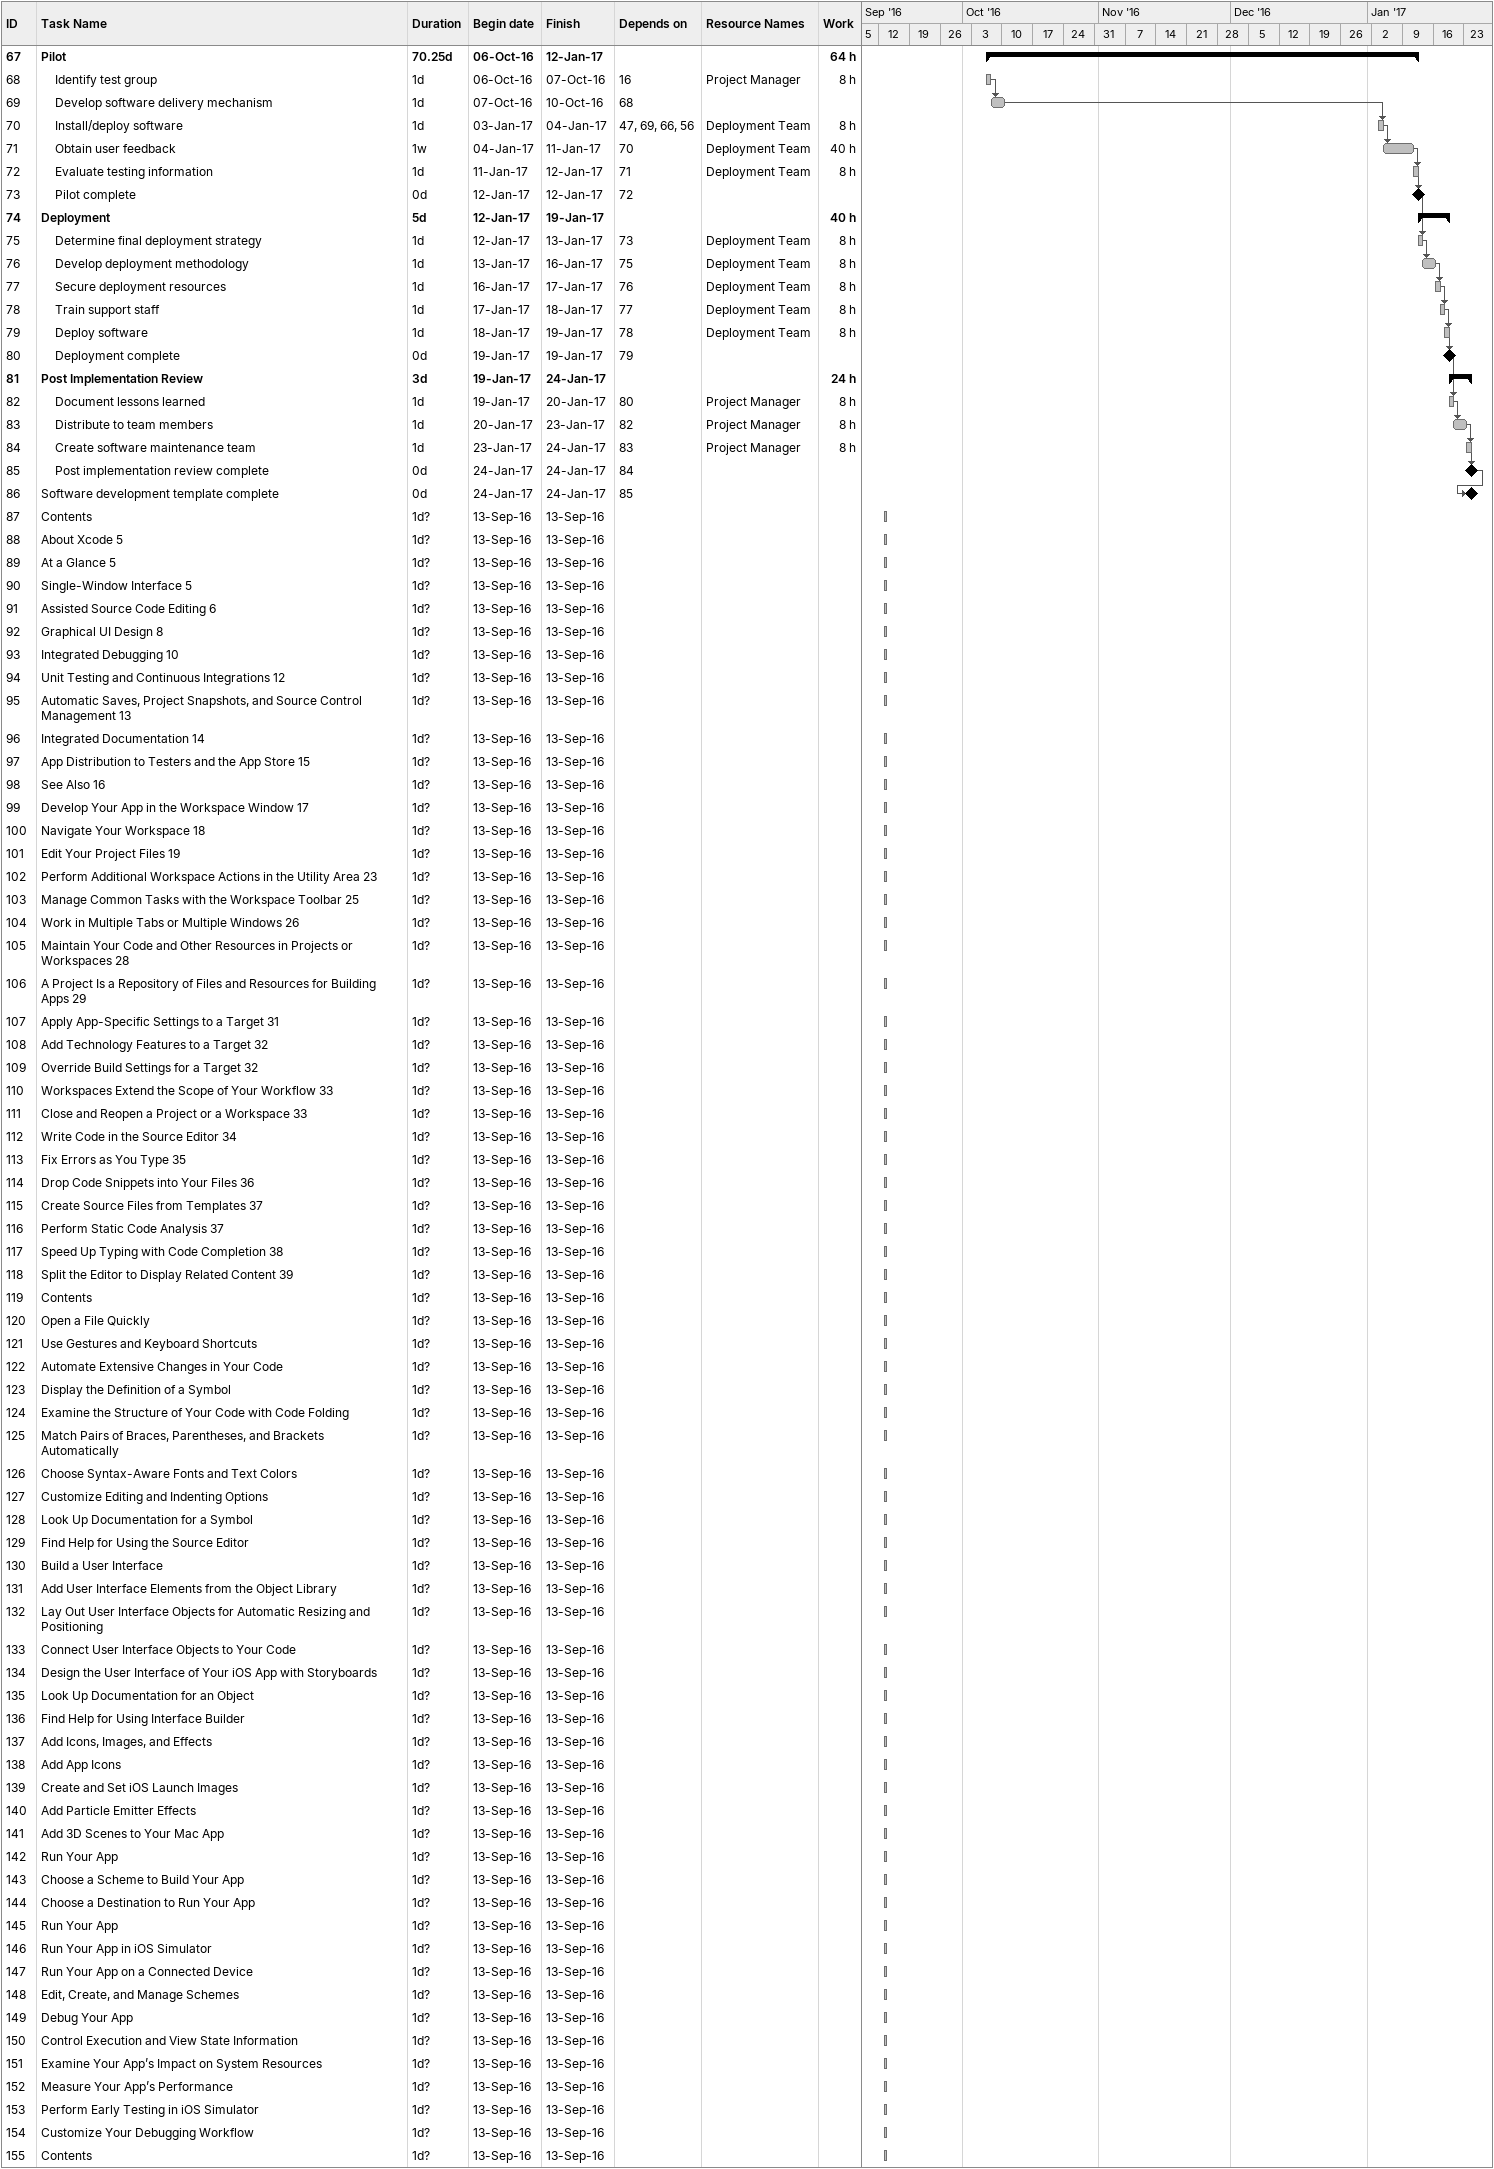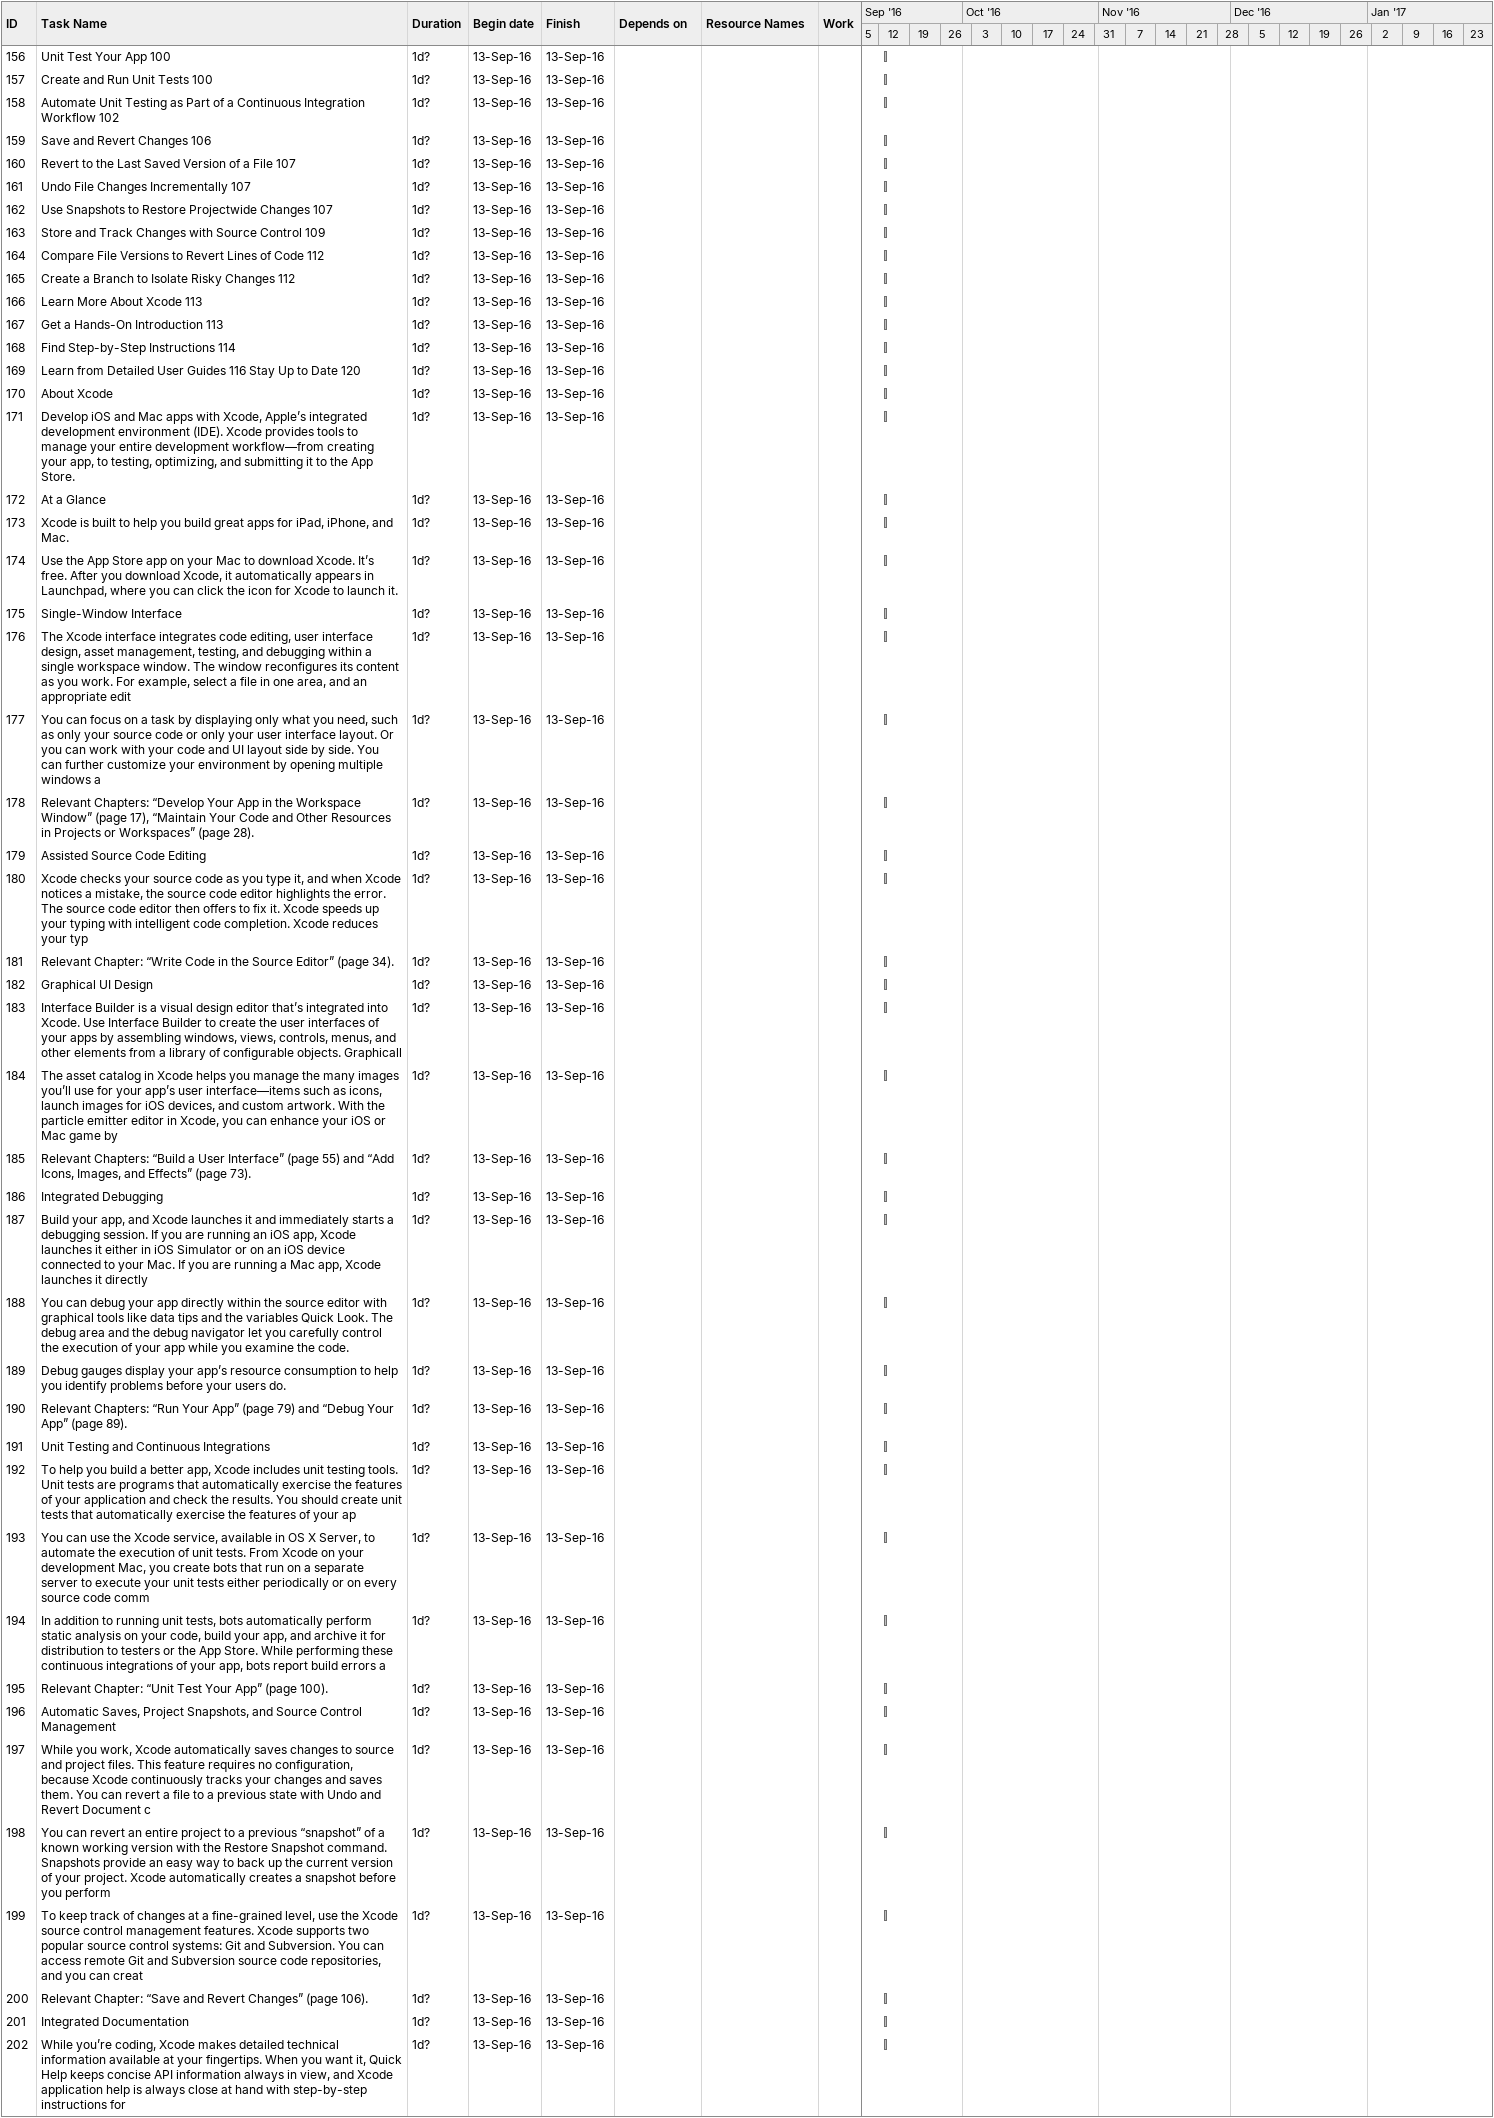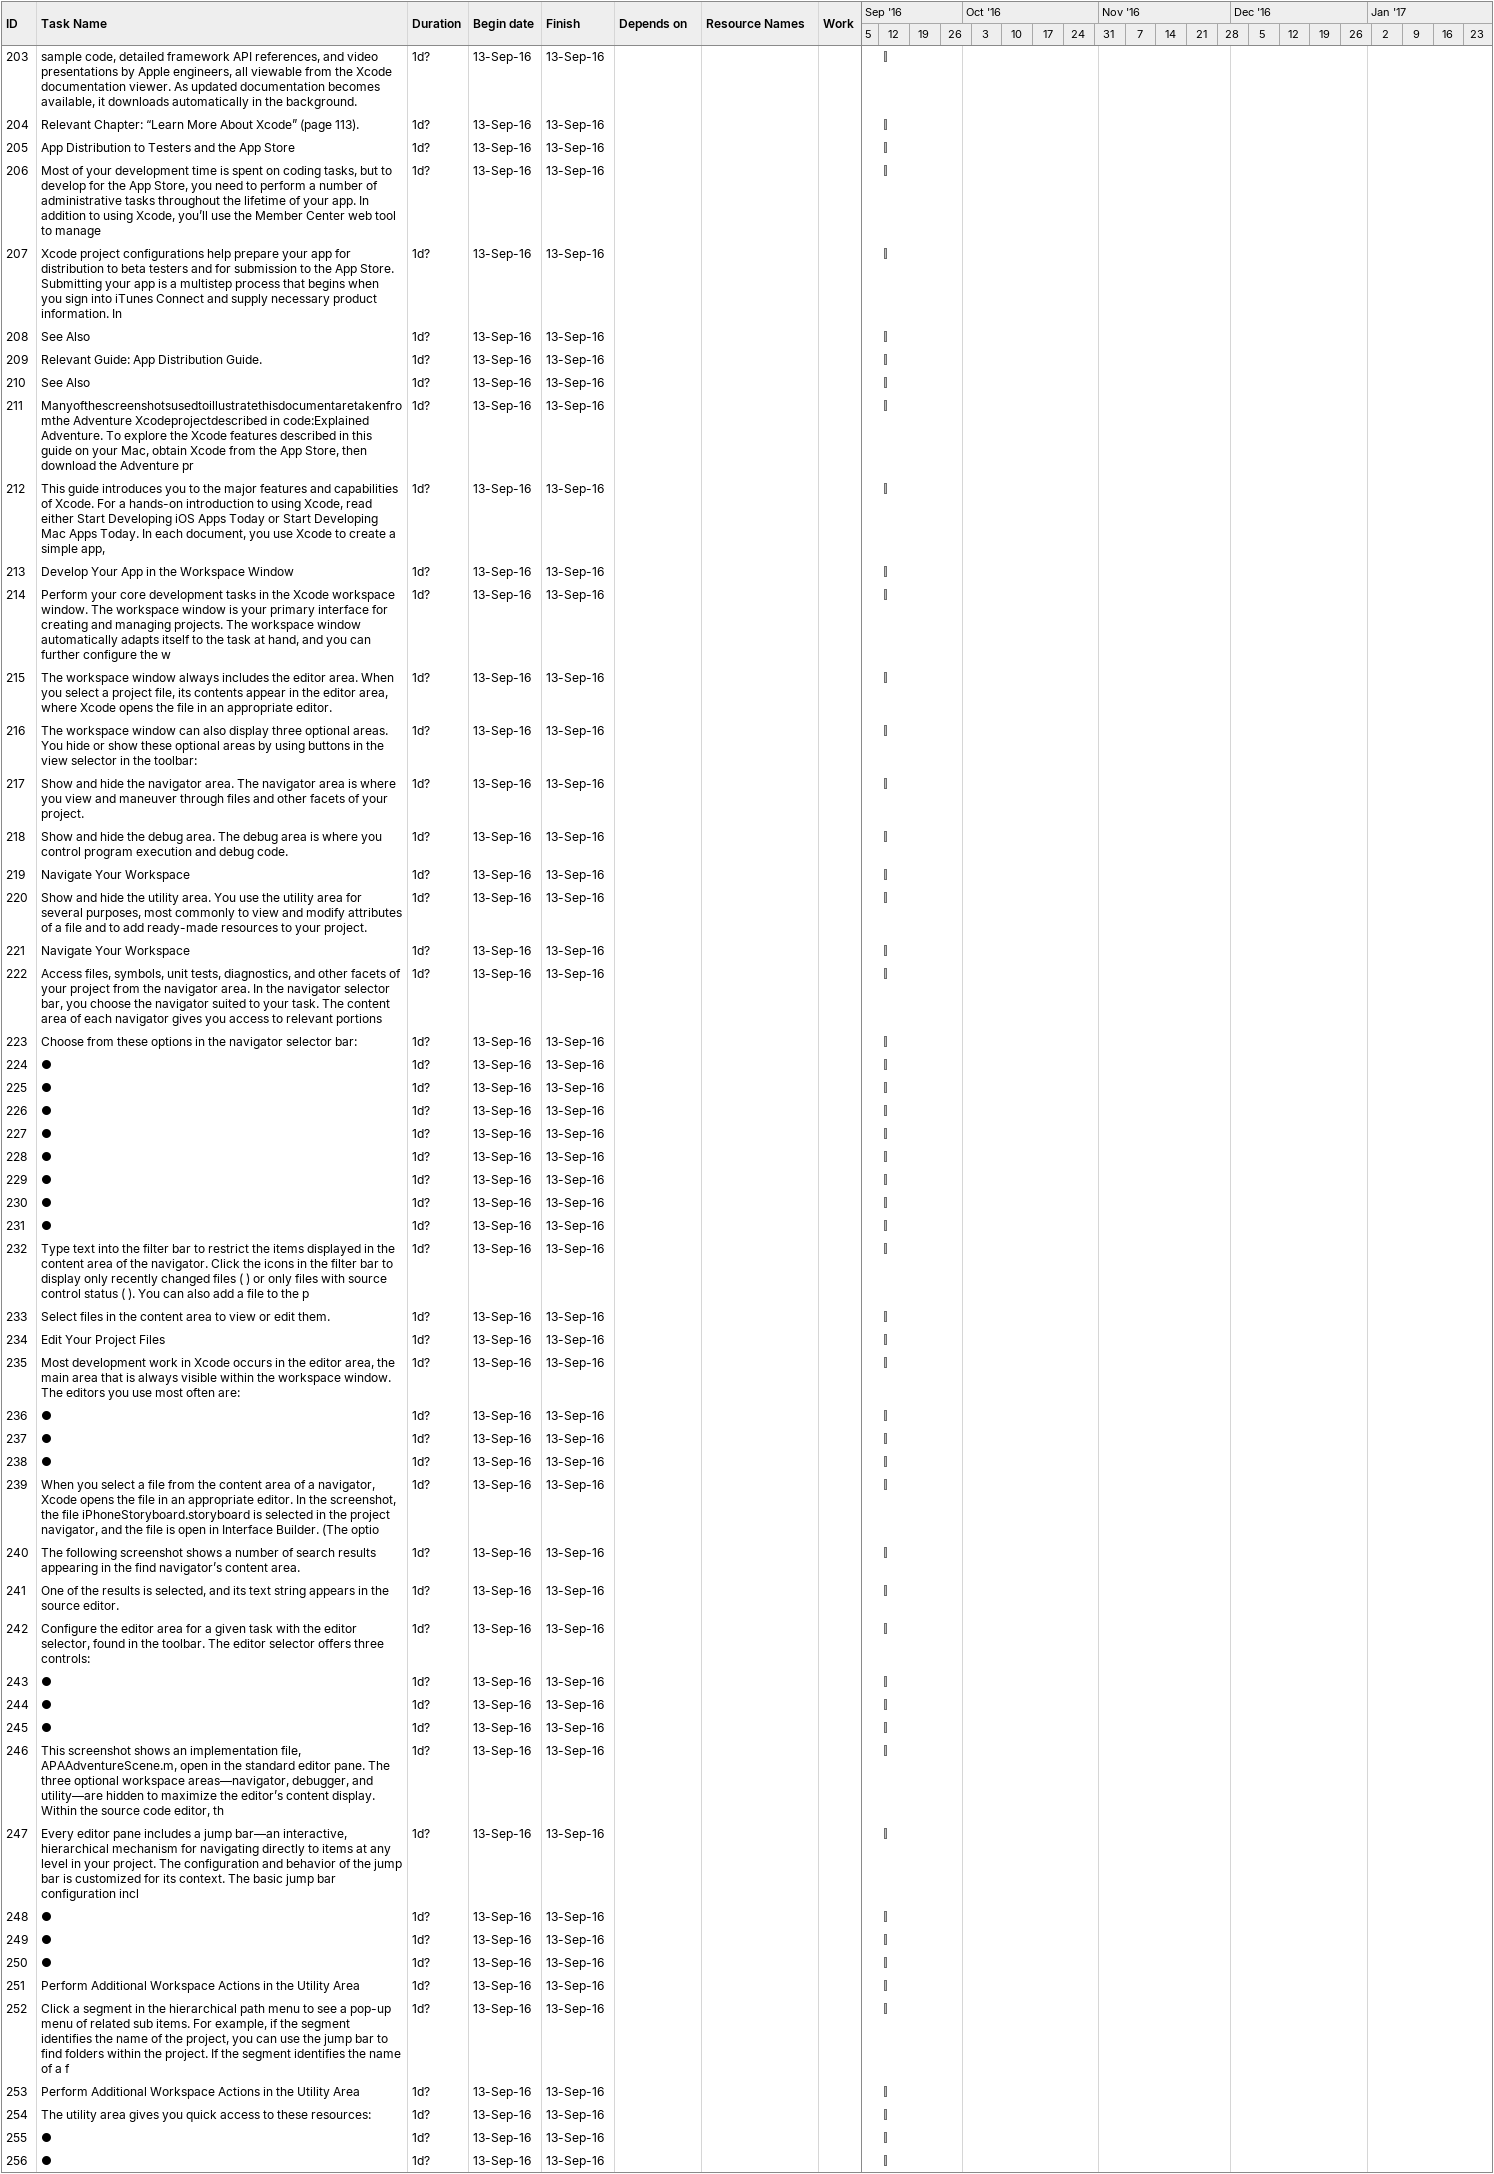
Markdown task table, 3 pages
| ID | Level | Task | Duration | Start | Finish | Predecessors | Resources | Work (h) |
|---|---|---|---|---|---|---|---|---|
| 67 | 1 | **Pilot** | 70.25d | 2016-10-06 | 2017-01-12 |  |  | 64 |
| 68 | 2 | Identify test group | 1d | 2016-10-06 | 2016-10-07 | 16 | Project Manager | 8 |
| 69 | 2 | Develop software delivery mechanism | 1d | 2016-10-07 | 2016-10-10 | 68 |  |  |
| 70 | 2 | Install/deploy software | 1d | 2017-01-03 | 2017-01-04 | 47, 69, 66, 56 | Deployment Team | 8 |
| 71 | 2 | Obtain user feedback | 1w | 2017-01-04 | 2017-01-11 | 70 | Deployment Team | 40 |
| 72 | 2 | Evaluate testing information | 1d | 2017-01-11 | 2017-01-12 | 71 | Deployment Team | 8 |
| 73 | 2 | Pilot complete | 0d | 2017-01-12 | 2017-01-12 | 72 |  |  |
| 74 | 1 | **Deployment** | 5d | 2017-01-12 | 2017-01-19 |  |  | 40 |
| 75 | 2 | Determine final deployment strategy | 1d | 2017-01-12 | 2017-01-13 | 73 | Deployment Team | 8 |
| 76 | 2 | Develop deployment methodology | 1d | 2017-01-13 | 2017-01-16 | 75 | Deployment Team | 8 |
| 77 | 2 | Secure deployment resources | 1d | 2017-01-16 | 2017-01-17 | 76 | Deployment Team | 8 |
| 78 | 2 | Train support staff | 1d | 2017-01-17 | 2017-01-18 | 77 | Deployment Team | 8 |
| 79 | 2 | Deploy software | 1d | 2017-01-18 | 2017-01-19 | 78 | Deployment Team | 8 |
| 80 | 2 | Deployment complete | 0d | 2017-01-19 | 2017-01-19 | 79 |  |  |
| 81 | 1 | **Post Implementation Review** | 3d | 2017-01-19 | 2017-01-24 |  |  | 24 |
| 82 | 2 | Document lessons learned | 1d | 2017-01-19 | 2017-01-20 | 80 | Project Manager | 8 |
| 83 | 2 | Distribute to team members | 1d | 2017-01-20 | 2017-01-23 | 82 | Project Manager | 8 |
| 84 | 2 | Create software maintenance team | 1d | 2017-01-23 | 2017-01-24 | 83 | Project Manager | 8 |
| 85 | 2 | Post implementation review complete | 0d | 2017-01-24 | 2017-01-24 | 84 |  |  |
| 86 | 1 | Software development template complete | 0d | 2017-01-24 | 2017-01-24 | 85 |  |  |
| 87 | 1 | Contents | 1d? | 2016-09-13 | 2016-09-13 |  |  |  |
| 88 | 1 | About Xcode 5 | 1d? | 2016-09-13 | 2016-09-13 |  |  |  |
| 89 | 1 | At a Glance 5 | 1d? | 2016-09-13 | 2016-09-13 |  |  |  |
| 90 | 1 | Single-Window Interface 5 | 1d? | 2016-09-13 | 2016-09-13 |  |  |  |
| 91 | 1 | Assisted Source Code Editing 6 | 1d? | 2016-09-13 | 2016-09-13 |  |  |  |
| 92 | 1 | Graphical UI Design 8 | 1d? | 2016-09-13 | 2016-09-13 |  |  |  |
| 93 | 1 | Integrated Debugging 10 | 1d? | 2016-09-13 | 2016-09-13 |  |  |  |
| 94 | 1 | Unit Testing and Continuous Integrations 12 | 1d? | 2016-09-13 | 2016-09-13 |  |  |  |
| 95 | 1 | Automatic Saves, Project Snapshots, and Source Control Management 13 | 1d? | 2016-09-13 | 2016-09-13 |  |  |  |
| 96 | 1 | Integrated Documentation 14 | 1d? | 2016-09-13 | 2016-09-13 |  |  |  |
| 97 | 1 | App Distribution to Testers and the App Store 15 | 1d? | 2016-09-13 | 2016-09-13 |  |  |  |
| 98 | 1 | See Also 16 | 1d? | 2016-09-13 | 2016-09-13 |  |  |  |
| 99 | 1 | Develop Your App in the Workspace Window 17 | 1d? | 2016-09-13 | 2016-09-13 |  |  |  |
| 100 | 1 | Navigate Your Workspace 18 | 1d? | 2016-09-13 | 2016-09-13 |  |  |  |
| 101 | 1 | Edit Your Project Files 19 | 1d? | 2016-09-13 | 2016-09-13 |  |  |  |
| 102 | 1 | Perform Additional Workspace Actions in the Utility Area 23 | 1d? | 2016-09-13 | 2016-09-13 |  |  |  |
| 103 | 1 | Manage Common Tasks with the Workspace Toolbar 25 | 1d? | 2016-09-13 | 2016-09-13 |  |  |  |
| 104 | 1 | Work in Multiple Tabs or Multiple Windows 26 | 1d? | 2016-09-13 | 2016-09-13 |  |  |  |
| 105 | 1 | Maintain Your Code and Other Resources in Projects or Workspaces 28 | 1d? | 2016-09-13 | 2016-09-13 |  |  |  |
| 106 | 1 | A Project Is a Repository of Files and Resources for Building Apps 29 | 1d? | 2016-09-13 | 2016-09-13 |  |  |  |
| 107 | 1 | Apply App-Specific Settings to a Target 31 | 1d? | 2016-09-13 | 2016-09-13 |  |  |  |
| 108 | 1 | Add Technology Features to a Target 32 | 1d? | 2016-09-13 | 2016-09-13 |  |  |  |
| 109 | 1 | Override Build Settings for a Target 32 | 1d? | 2016-09-13 | 2016-09-13 |  |  |  |
| 110 | 1 | Workspaces Extend the Scope of Your Workflow 33 | 1d? | 2016-09-13 | 2016-09-13 |  |  |  |
| 111 | 1 | Close and Reopen a Project or a Workspace 33 | 1d? | 2016-09-13 | 2016-09-13 |  |  |  |
| 112 | 1 | Write Code in the Source Editor 34 | 1d? | 2016-09-13 | 2016-09-13 |  |  |  |
| 113 | 1 | Fix Errors as You Type 35 | 1d? | 2016-09-13 | 2016-09-13 |  |  |  |
| 114 | 1 | Drop Code Snippets into Your Files 36 | 1d? | 2016-09-13 | 2016-09-13 |  |  |  |
| 115 | 1 | Create Source Files from Templates 37 | 1d? | 2016-09-13 | 2016-09-13 |  |  |  |
| 116 | 1 | Perform Static Code Analysis 37 | 1d? | 2016-09-13 | 2016-09-13 |  |  |  |
| 117 | 1 | Speed Up Typing with Code Completion 38 | 1d? | 2016-09-13 | 2016-09-13 |  |  |  |
| 118 | 1 | Split the Editor to Display Related Content 39 | 1d? | 2016-09-13 | 2016-09-13 |  |  |  |
| 119 | 1 | Contents | 1d? | 2016-09-13 | 2016-09-13 |  |  |  |
| 120 | 1 | Open a File Quickly | 1d? | 2016-09-13 | 2016-09-13 |  |  |  |
| 121 | 1 | Use Gestures and Keyboard Shortcuts | 1d? | 2016-09-13 | 2016-09-13 |  |  |  |
| 122 | 1 | Automate Extensive Changes in Your Code | 1d? | 2016-09-13 | 2016-09-13 |  |  |  |
| 123 | 1 | Display the Definition of a Symbol | 1d? | 2016-09-13 | 2016-09-13 |  |  |  |
| 124 | 1 | Examine the Structure of Your Code with Code Folding | 1d? | 2016-09-13 | 2016-09-13 |  |  |  |
| 125 | 1 | Match Pairs of Braces, Parentheses, and Brackets Automatically | 1d? | 2016-09-13 | 2016-09-13 |  |  |  |
| 126 | 1 | Choose Syntax-Aware Fonts and Text Colors | 1d? | 2016-09-13 | 2016-09-13 |  |  |  |
| 127 | 1 | Customize Editing and Indenting Options | 1d? | 2016-09-13 | 2016-09-13 |  |  |  |
| 128 | 1 | Look Up Documentation for a Symbol | 1d? | 2016-09-13 | 2016-09-13 |  |  |  |
| 129 | 1 | Find Help for Using the Source Editor | 1d? | 2016-09-13 | 2016-09-13 |  |  |  |
| 130 | 1 | Build a User Interface | 1d? | 2016-09-13 | 2016-09-13 |  |  |  |
| 131 | 1 | Add User Interface Elements from the Object Library | 1d? | 2016-09-13 | 2016-09-13 |  |  |  |
| 132 | 1 | Lay Out User Interface Objects for Automatic Resizing and Positioning | 1d? | 2016-09-13 | 2016-09-13 |  |  |  |
| 133 | 1 | Connect User Interface Objects to Your Code | 1d? | 2016-09-13 | 2016-09-13 |  |  |  |
| 134 | 1 | Design the User Interface of Your iOS App with Storyboards | 1d? | 2016-09-13 | 2016-09-13 |  |  |  |
| 135 | 1 | Look Up Documentation for an Object | 1d? | 2016-09-13 | 2016-09-13 |  |  |  |
| 136 | 1 | Find Help for Using Interface Builder | 1d? | 2016-09-13 | 2016-09-13 |  |  |  |
| 137 | 1 | Add Icons, Images, and Effects | 1d? | 2016-09-13 | 2016-09-13 |  |  |  |
| 138 | 1 | Add App Icons | 1d? | 2016-09-13 | 2016-09-13 |  |  |  |
| 139 | 1 | Create and Set iOS Launch Images | 1d? | 2016-09-13 | 2016-09-13 |  |  |  |
| 140 | 1 | Add Particle Emitter Effects | 1d? | 2016-09-13 | 2016-09-13 |  |  |  |
| 141 | 1 | Add 3D Scenes to Your Mac App | 1d? | 2016-09-13 | 2016-09-13 |  |  |  |
| 142 | 1 | Run Your App | 1d? | 2016-09-13 | 2016-09-13 |  |  |  |
| 143 | 1 | Choose a Scheme to Build Your App | 1d? | 2016-09-13 | 2016-09-13 |  |  |  |
| 144 | 1 | Choose a Destination to Run Your App | 1d? | 2016-09-13 | 2016-09-13 |  |  |  |
| 145 | 1 | Run Your App | 1d? | 2016-09-13 | 2016-09-13 |  |  |  |
| 146 | 1 | Run Your App in iOS Simulator | 1d? | 2016-09-13 | 2016-09-13 |  |  |  |
| 147 | 1 | Run Your App on a Connected Device | 1d? | 2016-09-13 | 2016-09-13 |  |  |  |
| 148 | 1 | Edit, Create, and Manage Schemes | 1d? | 2016-09-13 | 2016-09-13 |  |  |  |
| 149 | 1 | Debug Your App | 1d? | 2016-09-13 | 2016-09-13 |  |  |  |
| 150 | 1 | Control Execution and View State Information | 1d? | 2016-09-13 | 2016-09-13 |  |  |  |
| 151 | 1 | Examine Your App’s Impact on System Resources | 1d? | 2016-09-13 | 2016-09-13 |  |  |  |
| 152 | 1 | Measure Your App’s Performance | 1d? | 2016-09-13 | 2016-09-13 |  |  |  |
| 153 | 1 | Perform Early Testing in iOS Simulator | 1d? | 2016-09-13 | 2016-09-13 |  |  |  |
| 154 | 1 | Customize Your Debugging Workflow | 1d? | 2016-09-13 | 2016-09-13 |  |  |  |
| 155 | 1 | Contents | 1d? | 2016-09-13 | 2016-09-13 |  |  |  |
| 156 | 1 | Unit Test Your App 100 | 1d? | 2016-09-13 | 2016-09-13 |  |  |  |
| 157 | 1 | Create and Run Unit Tests 100 | 1d? | 2016-09-13 | 2016-09-13 |  |  |  |
| 158 | 1 | Automate Unit Testing as Part of a Continuous Integration Workflow 102 | 1d? | 2016-09-13 | 2016-09-13 |  |  |  |
| 159 | 1 | Save and Revert Changes 106 | 1d? | 2016-09-13 | 2016-09-13 |  |  |  |
| 160 | 1 | Revert to the Last Saved Version of a File 107 | 1d? | 2016-09-13 | 2016-09-13 |  |  |  |
| 161 | 1 | Undo File Changes Incrementally 107 | 1d? | 2016-09-13 | 2016-09-13 |  |  |  |
| 162 | 1 | Use Snapshots to Restore Projectwide Changes 107 | 1d? | 2016-09-13 | 2016-09-13 |  |  |  |
| 163 | 1 | Store and Track Changes with Source Control 109 | 1d? | 2016-09-13 | 2016-09-13 |  |  |  |
| 164 | 1 | Compare File Versions to Revert Lines of Code 112 | 1d? | 2016-09-13 | 2016-09-13 |  |  |  |
| 165 | 1 | Create a Branch to Isolate Risky Changes 112 | 1d? | 2016-09-13 | 2016-09-13 |  |  |  |
| 166 | 1 | Learn More About Xcode 113 | 1d? | 2016-09-13 | 2016-09-13 |  |  |  |
| 167 | 1 | Get a Hands-On Introduction 113 | 1d? | 2016-09-13 | 2016-09-13 |  |  |  |
| 168 | 1 | Find Step-by-Step Instructions 114 | 1d? | 2016-09-13 | 2016-09-13 |  |  |  |
| 169 | 1 | Learn from Detailed User Guides 116 Stay Up to Date 120 | 1d? | 2016-09-13 | 2016-09-13 |  |  |  |
| 170 | 1 | About Xcode | 1d? | 2016-09-13 | 2016-09-13 |  |  |  |
| 171 | 1 | Develop iOS and Mac apps with Xcode, Apple’s integrated development environment (IDE). Xcode provides tools to manage your entire development workflow—from creating your app, to testing, optimizing, and submitting it to the App Store. | 1d? | 2016-09-13 | 2016-09-13 |  |  |  |
| 172 | 1 | At a Glance | 1d? | 2016-09-13 | 2016-09-13 |  |  |  |
| 173 | 1 | Xcode is built to help you build great apps for iPad, iPhone, and Mac. | 1d? | 2016-09-13 | 2016-09-13 |  |  |  |
| 174 | 1 | Use the App Store app on your Mac to download Xcode. It’s free. After you download Xcode, it automatically appears in Launchpad, where you can click the icon for Xcode to launch it. | 1d? | 2016-09-13 | 2016-09-13 |  |  |  |
| 175 | 1 | Single-Window Interface | 1d? | 2016-09-13 | 2016-09-13 |  |  |  |
| 176 | 1 | The Xcode interface integrates code editing, user interface design, asset management, testing, and debugging within a single workspace window. The window reconfigures its content as you work. For example, select a file in one area, and an appropriate edit | 1d? | 2016-09-13 | 2016-09-13 |  |  |  |
| 177 | 1 | You can focus on a task by displaying only what you need, such as only your source code or only your user interface layout. Or you can work with your code and UI layout side by side. You can further customize your environment by opening multiple windows a | 1d? | 2016-09-13 | 2016-09-13 |  |  |  |
| 178 | 1 | Relevant Chapters: “Develop Your App in the Workspace Window” (page 17), “Maintain Your Code and Other Resources in Projects or Workspaces” (page 28). | 1d? | 2016-09-13 | 2016-09-13 |  |  |  |
| 179 | 1 | Assisted Source Code Editing | 1d? | 2016-09-13 | 2016-09-13 |  |  |  |
| 180 | 1 | Xcode checks your source code as you type it, and when Xcode notices a mistake, the source code editor highlights the error. The source code editor then offers to fix it. Xcode speeds up your typing with intelligent code completion. Xcode reduces your typ | 1d? | 2016-09-13 | 2016-09-13 |  |  |  |
| 181 | 1 | Relevant Chapter: “Write Code in the Source Editor” (page 34). | 1d? | 2016-09-13 | 2016-09-13 |  |  |  |
| 182 | 1 | Graphical UI Design | 1d? | 2016-09-13 | 2016-09-13 |  |  |  |
| 183 | 1 | Interface Builder is a visual design editor that’s integrated into Xcode. Use Interface Builder to create the user interfaces of your apps by assembling windows, views, controls, menus, and other elements from a library of configurable objects. Graphicall | 1d? | 2016-09-13 | 2016-09-13 |  |  |  |
| 184 | 1 | The asset catalog in Xcode helps you manage the many images you’ll use for your app’s user interface—items such as icons, launch images for iOS devices, and custom artwork. With the particle emitter editor in Xcode, you can enhance your iOS or Mac game by | 1d? | 2016-09-13 | 2016-09-13 |  |  |  |
| 185 | 1 | Relevant Chapters: “Build a User Interface” (page 55) and “Add Icons, Images, and Effects” (page 73). | 1d? | 2016-09-13 | 2016-09-13 |  |  |  |
| 186 | 1 | Integrated Debugging | 1d? | 2016-09-13 | 2016-09-13 |  |  |  |
| 187 | 1 | Build your app, and Xcode launches it and immediately starts a debugging session. If you are running an iOS app, Xcode launches it either in iOS Simulator or on an iOS device connected to your Mac. If you are running a Mac app, Xcode launches it directly | 1d? | 2016-09-13 | 2016-09-13 |  |  |  |
| 188 | 1 | You can debug your app directly within the source editor with graphical tools like data tips and the variables Quick Look. The debug area and the debug navigator let you carefully control the execution of your app while you examine the code. | 1d? | 2016-09-13 | 2016-09-13 |  |  |  |
| 189 | 1 | Debug gauges display your app’s resource consumption to help you identify problems before your users do. | 1d? | 2016-09-13 | 2016-09-13 |  |  |  |
| 190 | 1 | Relevant Chapters: “Run Your App” (page 79) and “Debug Your App” (page 89). | 1d? | 2016-09-13 | 2016-09-13 |  |  |  |
| 191 | 1 | Unit Testing and Continuous Integrations | 1d? | 2016-09-13 | 2016-09-13 |  |  |  |
| 192 | 1 | To help you build a better app, Xcode includes unit testing tools. Unit tests are programs that automatically exercise the features of your application and check the results. You should create unit tests that automatically exercise the features of your ap | 1d? | 2016-09-13 | 2016-09-13 |  |  |  |
| 193 | 1 | You can use the Xcode service, available in OS X Server, to automate the execution of unit tests. From Xcode on your development Mac, you create bots that run on a separate server to execute your unit tests either periodically or on every source code comm | 1d? | 2016-09-13 | 2016-09-13 |  |  |  |
| 194 | 1 | In addition to running unit tests, bots automatically perform static analysis on your code, build your app, and archive it for distribution to testers or the App Store. While performing these continuous integrations of your app, bots report build errors a | 1d? | 2016-09-13 | 2016-09-13 |  |  |  |
| 195 | 1 | Relevant Chapter: “Unit Test Your App” (page 100). | 1d? | 2016-09-13 | 2016-09-13 |  |  |  |
| 196 | 1 | Automatic Saves, Project Snapshots, and Source Control Management | 1d? | 2016-09-13 | 2016-09-13 |  |  |  |
| 197 | 1 | While you work, Xcode automatically saves changes to source and project files. This feature requires no configuration, because Xcode continuously tracks your changes and saves them. You can revert a file to a previous state with Undo and Revert Document c | 1d? | 2016-09-13 | 2016-09-13 |  |  |  |
| 198 | 1 | You can revert an entire project to a previous “snapshot” of a known working version with the Restore Snapshot command. Snapshots provide an easy way to back up the current version of your project. Xcode automatically creates a snapshot before you perform | 1d? | 2016-09-13 | 2016-09-13 |  |  |  |
| 199 | 1 | To keep track of changes at a fine-grained level, use the Xcode source control management features. Xcode supports two popular source control systems: Git and Subversion. You can access remote Git and Subversion source code repositories, and you can creat | 1d? | 2016-09-13 | 2016-09-13 |  |  |  |
| 200 | 1 | Relevant Chapter: “Save and Revert Changes” (page 106). | 1d? | 2016-09-13 | 2016-09-13 |  |  |  |
| 201 | 1 | Integrated Documentation | 1d? | 2016-09-13 | 2016-09-13 |  |  |  |
| 202 | 1 | While you’re coding, Xcode makes detailed technical information available at your fingertips. When you want it, Quick Help keeps concise API information always in view, and Xcode application help is always close at hand with step-by-step instructions for | 1d? | 2016-09-13 | 2016-09-13 |  |  |  |
| 203 | 1 | sample code, detailed framework API references, and video presentations by Apple engineers, all viewable from the Xcode documentation viewer. As updated documentation becomes available, it downloads automatically in the background. | 1d? | 2016-09-13 | 2016-09-13 |  |  |  |
| 204 | 1 | Relevant Chapter: “Learn More About Xcode” (page 113). | 1d? | 2016-09-13 | 2016-09-13 |  |  |  |
| 205 | 1 | App Distribution to Testers and the App Store | 1d? | 2016-09-13 | 2016-09-13 |  |  |  |
| 206 | 1 | Most of your development time is spent on coding tasks, but to develop for the App Store, you need to perform a number of administrative tasks throughout the lifetime of your app. In addition to using Xcode, you’ll use the Member Center web tool to manage | 1d? | 2016-09-13 | 2016-09-13 |  |  |  |
| 207 | 1 | Xcode project configurations help prepare your app for distribution to beta testers and for submission to the App Store. Submitting your app is a multistep process that begins when you sign into iTunes Connect and supply necessary product information. In | 1d? | 2016-09-13 | 2016-09-13 |  |  |  |
| 208 | 1 | See Also | 1d? | 2016-09-13 | 2016-09-13 |  |  |  |
| 209 | 1 | Relevant Guide: App Distribution Guide. | 1d? | 2016-09-13 | 2016-09-13 |  |  |  |
| 210 | 1 | See Also | 1d? | 2016-09-13 | 2016-09-13 |  |  |  |
| 211 | 1 | Manyofthescreenshotsusedtoillustratethisdocumentaretakenfromthe Adventure Xcodeprojectdescribed in code:Explained Adventure. To explore the Xcode features described in this guide on your Mac, obtain Xcode from the App Store, then download the Adventure pr | 1d? | 2016-09-13 | 2016-09-13 |  |  |  |
| 212 | 1 | This guide introduces you to the major features and capabilities of Xcode. For a hands-on introduction to using Xcode, read either Start Developing iOS Apps Today or Start Developing Mac Apps Today. In each document, you use Xcode to create a simple app, | 1d? | 2016-09-13 | 2016-09-13 |  |  |  |
| 213 | 1 | Develop Your App in the Workspace Window | 1d? | 2016-09-13 | 2016-09-13 |  |  |  |
| 214 | 1 | Perform your core development tasks in the Xcode workspace window. The workspace window is your primary interface for creating and managing projects. The workspace window automatically adapts itself to the task at hand, and you can further configure the w | 1d? | 2016-09-13 | 2016-09-13 |  |  |  |
| 215 | 1 | The workspace window always includes the editor area. When you select a project file, its contents appear in the editor area, where Xcode opens the file in an appropriate editor. | 1d? | 2016-09-13 | 2016-09-13 |  |  |  |
| 216 | 1 | The workspace window can also display three optional areas. You hide or show these optional areas by using buttons in the view selector in the toolbar: | 1d? | 2016-09-13 | 2016-09-13 |  |  |  |
| 217 | 1 | Show and hide the navigator area. The navigator area is where you view and maneuver through files and other facets of your project. | 1d? | 2016-09-13 | 2016-09-13 |  |  |  |
| 218 | 1 | Show and hide the debug area. The debug area is where you control program execution and debug code. | 1d? | 2016-09-13 | 2016-09-13 |  |  |  |
| 219 | 1 | Navigate Your Workspace | 1d? | 2016-09-13 | 2016-09-13 |  |  |  |
| 220 | 1 | Show and hide the utility area. You use the utility area for several purposes, most commonly to view and modify attributes of a file and to add ready-made resources to your project. | 1d? | 2016-09-13 | 2016-09-13 |  |  |  |
| 221 | 1 | Navigate Your Workspace | 1d? | 2016-09-13 | 2016-09-13 |  |  |  |
| 222 | 1 | Access files, symbols, unit tests, diagnostics, and other facets of your project from the navigator area. In the navigator selector bar, you choose the navigator suited to your task. The content area of each navigator gives you access to relevant portions | 1d? | 2016-09-13 | 2016-09-13 |  |  |  |
| 223 | 1 | Choose from these options in the navigator selector bar: | 1d? | 2016-09-13 | 2016-09-13 |  |  |  |
| 224 | 1 | ● | 1d? | 2016-09-13 | 2016-09-13 |  |  |  |
| 225 | 1 | ● | 1d? | 2016-09-13 | 2016-09-13 |  |  |  |
| 226 | 1 | ● | 1d? | 2016-09-13 | 2016-09-13 |  |  |  |
| 227 | 1 | ● | 1d? | 2016-09-13 | 2016-09-13 |  |  |  |
| 228 | 1 | ● | 1d? | 2016-09-13 | 2016-09-13 |  |  |  |
| 229 | 1 | ● | 1d? | 2016-09-13 | 2016-09-13 |  |  |  |
| 230 | 1 | ● | 1d? | 2016-09-13 | 2016-09-13 |  |  |  |
| 231 | 1 | ● | 1d? | 2016-09-13 | 2016-09-13 |  |  |  |
| 232 | 1 | Type text into the filter bar to restrict the items displayed in the content area of the navigator. Click the icons in the filter bar to display only recently changed files ( ) or only files with source control status ( ). You can also add a file to the p | 1d? | 2016-09-13 | 2016-09-13 |  |  |  |
| 233 | 1 | Select files in the content area to view or edit them. | 1d? | 2016-09-13 | 2016-09-13 |  |  |  |
| 234 | 1 | Edit Your Project Files | 1d? | 2016-09-13 | 2016-09-13 |  |  |  |
| 235 | 1 | Most development work in Xcode occurs in the editor area, the main area that is always visible within the workspace window. The editors you use most often are: | 1d? | 2016-09-13 | 2016-09-13 |  |  |  |
| 236 | 1 | ● | 1d? | 2016-09-13 | 2016-09-13 |  |  |  |
| 237 | 1 | ● | 1d? | 2016-09-13 | 2016-09-13 |  |  |  |
| 238 | 1 | ● | 1d? | 2016-09-13 | 2016-09-13 |  |  |  |
| 239 | 1 | When you select a file from the content area of a navigator, Xcode opens the file in an appropriate editor. In the screenshot, the file iPhoneStoryboard.storyboard is selected in the project navigator, and the file is open in Interface Builder. (The optio | 1d? | 2016-09-13 | 2016-09-13 |  |  |  |
| 240 | 1 | The following screenshot shows a number of search results appearing in the find navigator’s content area. | 1d? | 2016-09-13 | 2016-09-13 |  |  |  |
| 241 | 1 | One of the results is selected, and its text string appears in the source editor. | 1d? | 2016-09-13 | 2016-09-13 |  |  |  |
| 242 | 1 | Configure the editor area for a given task with the editor selector, found in the toolbar. The editor selector offers three controls: | 1d? | 2016-09-13 | 2016-09-13 |  |  |  |
| 243 | 1 | ● | 1d? | 2016-09-13 | 2016-09-13 |  |  |  |
| 244 | 1 | ● | 1d? | 2016-09-13 | 2016-09-13 |  |  |  |
| 245 | 1 | ● | 1d? | 2016-09-13 | 2016-09-13 |  |  |  |
| 246 | 1 | This screenshot shows an implementation file, APAAdventureScene.m, open in the standard editor pane. The three optional workspace areas—navigator, debugger, and utility—are hidden to maximize the editor’s content display. Within the source code editor, th | 1d? | 2016-09-13 | 2016-09-13 |  |  |  |
| 247 | 1 | Every editor pane includes a jump bar—an interactive, hierarchical mechanism for navigating directly to items at any level in your project. The configuration and behavior of the jump bar is customized for its context. The basic jump bar configuration incl | 1d? | 2016-09-13 | 2016-09-13 |  |  |  |
| 248 | 1 | ● | 1d? | 2016-09-13 | 2016-09-13 |  |  |  |
| 249 | 1 | ● | 1d? | 2016-09-13 | 2016-09-13 |  |  |  |
| 250 | 1 | ● | 1d? | 2016-09-13 | 2016-09-13 |  |  |  |
| 251 | 1 | Perform Additional Workspace Actions in the Utility Area | 1d? | 2016-09-13 | 2016-09-13 |  |  |  |
| 252 | 1 | Click a segment in the hierarchical path menu to see a pop-up menu of related sub items. For example, if the segment identifies the name of the project, you can use the jump bar to find folders within the project. If the segment identifies the name of a f | 1d? | 2016-09-13 | 2016-09-13 |  |  |  |
| 253 | 1 | Perform Additional Workspace Actions in the Utility Area | 1d? | 2016-09-13 | 2016-09-13 |  |  |  |
| 254 | 1 | The utility area gives you quick access to these resources: | 1d? | 2016-09-13 | 2016-09-13 |  |  |  |
| 255 | 1 | ● | 1d? | 2016-09-13 | 2016-09-13 |  |  |  |
| 256 | 1 | ● | 1d? | 2016-09-13 | 2016-09-13 |  |  |  |
